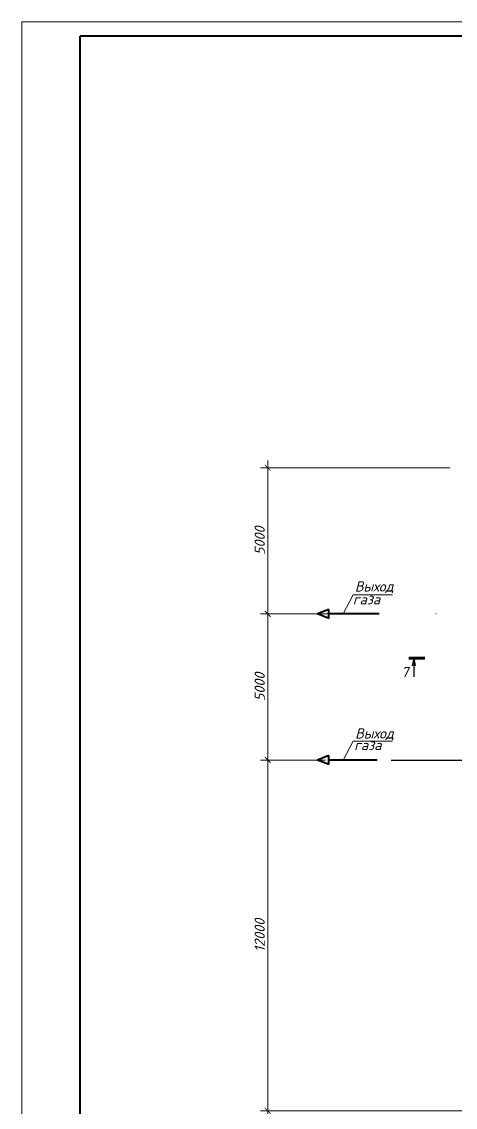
# Model space of a CAD drawing. Extents: x 108150 to 142535, y -18867 to -9422.
# Drawn here: x 136220.4 to 136368.7, y -15496.8 to -15125.4 of the extents above; entities that cross this region are included whole.
import ezdxf

# ---------------------------------------------------------------- set-up
doc = ezdxf.new("R2010")
doc.units = 0
doc.header["$MEASUREMENT"] = 0
doc.header["$PDMODE"] = 32
doc.header["$PDSIZE"] = 0.6
doc.linetypes.add('штрихпунктирная2', pattern=[12.7, 6.35, -3.175, 0, -3.175])
for name, color, linetype, lineweight in [('Выносные', 8, 'Continuous', 15), ('Главные', 1, 'Continuous', 40), ('надписи', 2, 'Continuous', 15), ('Ограда', 6, 'Continuous', 30), ('Основные', 4, 'Continuous', 40), ('Разм.', 8, 'Continuous', 15), ('Размер', 8, 'Continuous', 30), ('Текст', 2, 'Continuous', 15), ('трубы', 3, 'Continuous', 40)]:
    doc.layers.add(name, color=color, linetype=linetype, lineweight=lineweight)
doc.styles.add('ГОСТ', font='isocpeur.ttf', dxfattribs={"oblique": 15, "height": 2.5})
doc.styles.add('ГОСТ3.5', font='isocpeur.ttf', dxfattribs={"oblique": 15, "height": 3.5})
doc.dimstyles.new('100', dxfattribs={"dimtxt": 3.5, "dimasz": 2, "dimexe": 2.5, "dimexo": 0.5, "dimgap": 1, "dimtad": 1, "dimdec": 0, "dimlfac": 100, "dimtxsty": 'ГОСТ3.5', "dimblk": 'ARCHTICK', "dimcen": 2.5, "dimdle": 2.5, "dimclrd": 256, "dimclre": 256, "dimclrt": 2, "dimadec": 3, "dimazin": 0, "dimtfac": 1, "dimtdec": 0, "dimtmove": 1, "dimatfit": 3, "dimldrblk": 'DOTSMALL', "dimfxl": 1, "dimlwd": -1, "dimlwe": -1, "dimarcsym": 0})

# ---------------------------------------------------------------- blocks, each defined once
blk = doc.blocks.new('_ArchTick')
at = {"color": 0, "linetype": 'ByBlock', "const_width": 0.15}
blk.add_lwpolyline([(-0.5, -0.5), (0.5, 0.5)], dxfattribs=at)
blk = doc.blocks.new('*D2997')
at = {"layer": 'Defpoints', "color": 0, "linetype": 'ByBlock', "lineweight": 0, "ltscale": 2, "transparency": 16777216}
for p in [(136367.39, -15277.96), (136304.56, -15327.96), (136326.71, -15327.96)]:
    blk.add_point(p, dxfattribs=at)
at = {"layer": 'Разм.', "linetype": 'ByBlock', "ltscale": 2, "transparency": 16777216}
for p, q in [((136304.56, -15275.46), (136304.56, -15330.46)), ((136366.89, -15277.96), (136302.06, -15277.96)), ((136326.21, -15327.96), (136302.06, -15327.96))]:
    blk.add_line(p, q, dxfattribs=at)
at = {"layer": 'Разм.', "linetype": 'ByBlock', "ltscale": 2, "transparency": 16777216, "xscale": 2, "yscale": 2, "zscale": 2}
for p, rotation in [((136304.56, -15277.96), 90), ((136304.56, -15327.96), 270)]:
    blk.add_blockref('_ArchTick', p, dxfattribs=dict(at, rotation=rotation))
at = {"layer": 'Разм.', "color": 2, "linetype": 'ByBlock', "ltscale": 2, "transparency": 16777216, "insert": (136301.81, -15302.96), "char_height": 3.5, "attachment_point": 5, "rotation": 90, "style": 'ГОСТ3.5'}
blk.add_mtext('5000', dxfattribs=at)
blk = doc.blocks.new('_DotSmall')
at = {"color": 0, "linetype": 'ByBlock', "lineweight": 15, "const_width": 0.5}
blk.add_lwpolyline([(-0.0625, 0, 1), (0.0625, 0, 1)], format="xyb", close=True, dxfattribs=at)
blk = doc.blocks.new('*D2998')
at = {"layer": 'Defpoints', "color": 0, "linetype": 'ByBlock', "lineweight": 0, "ltscale": 2, "transparency": 16777216}
for p in [(136326.71, -15327.96), (136304.56, -15377.96), (136324.8, -15377.96)]:
    blk.add_point(p, dxfattribs=at)
at = {"layer": 'Разм.', "linetype": 'ByBlock', "ltscale": 2, "transparency": 16777216}
for p, q in [((136304.56, -15325.46), (136304.56, -15380.46)), ((136326.21, -15327.96), (136302.06, -15327.96)), ((136324.3, -15377.96), (136302.06, -15377.96))]:
    blk.add_line(p, q, dxfattribs=at)
at = {"layer": 'Разм.', "linetype": 'ByBlock', "ltscale": 2, "transparency": 16777216, "xscale": 2, "yscale": 2, "zscale": 2}
for p, rotation in [((136304.56, -15327.96), 90), ((136304.56, -15377.96), 270)]:
    blk.add_blockref('_ArchTick', p, dxfattribs=dict(at, rotation=rotation))
at = {"layer": 'Разм.', "color": 2, "linetype": 'ByBlock', "ltscale": 2, "transparency": 16777216, "insert": (136301.81, -15352.96), "char_height": 3.5, "attachment_point": 5, "rotation": 90, "style": 'ГОСТ3.5'}
blk.add_mtext('5000', dxfattribs=at)
blk = doc.blocks.new('*D3003')
at = {"layer": 'Defpoints', "color": 0, "linetype": 'ByBlock', "lineweight": 0, "ltscale": 2, "transparency": 16777216}
for p in [(136304.56, -15497.96), (136371.71, -15497.96), (136371.71, -15547.96)]:
    blk.add_point(p, dxfattribs=at)
at = {"layer": 'Разм.', "linetype": 'ByBlock', "ltscale": 2, "transparency": 16777216}
for p, q in [((136371.21, -15497.96), (136302.06, -15497.96)), ((136304.56, -15550.46), (136304.56, -15495.46)), ((136371.21, -15547.96), (136302.06, -15547.96))]:
    blk.add_line(p, q, dxfattribs=at)
at = {"layer": 'Разм.', "linetype": 'ByBlock', "ltscale": 2, "transparency": 16777216, "xscale": 2, "yscale": 2, "zscale": 2}
for p, rotation in [((136304.56, -15497.96), 90), ((136304.56, -15547.96), 270)]:
    blk.add_blockref('_ArchTick', p, dxfattribs=dict(at, rotation=rotation))
at = {"layer": 'Разм.', "color": 2, "linetype": 'ByBlock', "ltscale": 2, "transparency": 16777216, "insert": (136301.81, -15522.96), "char_height": 3.5, "attachment_point": 5, "rotation": 90, "style": 'ГОСТ3.5'}
blk.add_mtext('5000', dxfattribs=at)
blk = doc.blocks.new('*D3004')
at = {"layer": 'Defpoints', "color": 0, "linetype": 'ByBlock', "lineweight": 0, "ltscale": 2, "transparency": 16777216}
for p in [(136304.56, -15377.96), (136324.8, -15377.96), (136371.71, -15497.96)]:
    blk.add_point(p, dxfattribs=at)
at = {"layer": 'Разм.', "linetype": 'ByBlock', "ltscale": 2, "transparency": 16777216}
for p, q in [((136304.56, -15500.46), (136304.56, -15375.46)), ((136324.3, -15377.96), (136302.06, -15377.96)), ((136371.21, -15497.96), (136302.06, -15497.96))]:
    blk.add_line(p, q, dxfattribs=at)
at = {"layer": 'Разм.', "linetype": 'ByBlock', "ltscale": 2, "transparency": 16777216, "xscale": 2, "yscale": 2, "zscale": 2}
for p, rotation in [((136304.56, -15377.96), 90), ((136304.56, -15497.96), 270)]:
    blk.add_blockref('_ArchTick', p, dxfattribs=dict(at, rotation=rotation))
at = {"layer": 'Разм.', "color": 2, "linetype": 'ByBlock', "ltscale": 2, "transparency": 16777216, "insert": (136301.81, -15437.96), "char_height": 3.5, "attachment_point": 5, "rotation": 90, "style": 'ГОСТ3.5'}
blk.add_mtext('12000', dxfattribs=at)

msp = doc.modelspace()

# ---------------------------------------------------------------- linework, layer by layer
at = {"layer": 'Выносные', "color": 251}
for p, q in [((136333.782, -15321.4847), (136330.3108, -15327.9575)), ((136333.782, -15321.4847), (136347.1919, -15321.4896)), ((136333.782, -15371.4846), (136330.3108, -15377.9574)), ((136333.782, -15371.4846), (136347.1919, -15371.4894))]:
    msp.add_line(p, q, dxfattribs=at)
at = {"layer": 'Главные', "lineweight": 70}
msp.add_line((136352.8499, -15343.1615), (136358.2916, -15343.1615), dxfattribs=at)
at = {"layer": 'Ограда', "color": 251, "linetype": 'штрихпунктирная2', "lineweight": 25, "ltscale": 3}
msp.add_line((136581.7057, -15327.9575), (136359.0793, -15327.9575), dxfattribs=at)
at = {"layer": 'Ограда', "color": 251, "linetype": 'ByBlock', "lineweight": 25, "ltscale": 3}
msp.add_line((136346.7404, -15377.9574), (136441.0013, -15377.9574), dxfattribs=at)
at = {"layer": 'Основные'}
for p in [(137765.4129, -15130.3676), (136240.4129, -15714.3676)]:
    msp.add_line(p, (136240.4129, -15130.3676), dxfattribs=at)
at = {"layer": 'Размер', "linetype": 'ByBlock', "lineweight": 0, "ltscale": 0.5}
for p in [(137770.4129, -15125.3676), (136220.4129, -15719.3676)]:
    msp.add_line(p, (136220.4129, -15125.3676), dxfattribs=at)
at = {"layer": 'Текст', "lineweight": 30}
for q in [(136353.9497, -15345.7184), (136354.5538, -15349.4662), (136355.0264, -15345.696)]:
    msp.add_line((136354.5538, -15343.176), q, dxfattribs=at)
at = {"layer": 'трубы', "color": 3}
for p, q in [((136325.4314, -15326.4215), (136321.5528, -15327.9575)), ((136325.4314, -15329.4935), (136325.4314, -15326.4215)), ((136325.4314, -15329.4935), (136321.5528, -15327.9575)), ((136342.6349, -15327.9575), (136325.4314, -15327.9575)), ((136325.4314, -15376.4214), (136321.5528, -15377.9574)), ((136325.4314, -15379.4934), (136321.5528, -15377.9574)), ((136325.4314, -15379.4934), (136325.4314, -15376.4214)), ((136341.9419, -15377.9574), (136325.4314, -15377.9574))]:
    msp.add_line(p, q, dxfattribs=at)

# ---------------------------------------------------------------- texts
at = {"layer": 'надписи', "color": 2, "style": 'ГОСТ', "oblique": 15}
for s, p in [('Выход', (136334.3575, -15320.3225)), ('газа', (136333.6856, -15324.7506)), ('Выход', (136334.4645, -15370.6162)), ('газа', (136334.1412, -15374.5898))]:
    msp.add_text(s, height=3.5, dxfattribs=at).set_placement(p)
at = {"layer": 'Текст', "insert": (136352.6405, -15346.1817), "char_height": 3.5, "width": 3.443724, "attachment_point": 3, "style": 'ГОСТ'}
msp.add_mtext('7', dxfattribs=at)

# ---------------------------------------------------------------- dimensions: what is measured, and where the dimension line sits
at = {"layer": 'Разм.', "linetype": 'ByBlock', "ltscale": 2}
for base, p1, p2, picture, middle in [((136304.5569, -15327.9575), (136367.3946, -15277.9575), (136326.7125, -15327.9575), '*D2997', (136301.8069, -15302.9575)), ((136304.5569, -15377.9574), (136326.7125, -15327.9575), (136324.799, -15377.9574), '*D2998', (136301.8069, -15352.9574)), ((136304.5569, -15377.9574), (136371.7113, -15497.9575), (136324.799, -15377.9574), '*D3004', (136301.8069, -15437.9574)), ((136304.5569, -15497.9575), (136371.7113, -15547.9575), (136371.7113, -15497.9575), '*D3003', (136301.8069, -15522.9575))]:
    dim = msp.add_linear_dim(base=base, p1=p1, p2=p2, angle=90, dimstyle='100', dxfattribs=at)
    dim.commit()
    dim.dimension.update_dxf_attribs({"geometry": picture, "text_midpoint": middle})

doc.saveas('drawing.dxf')
